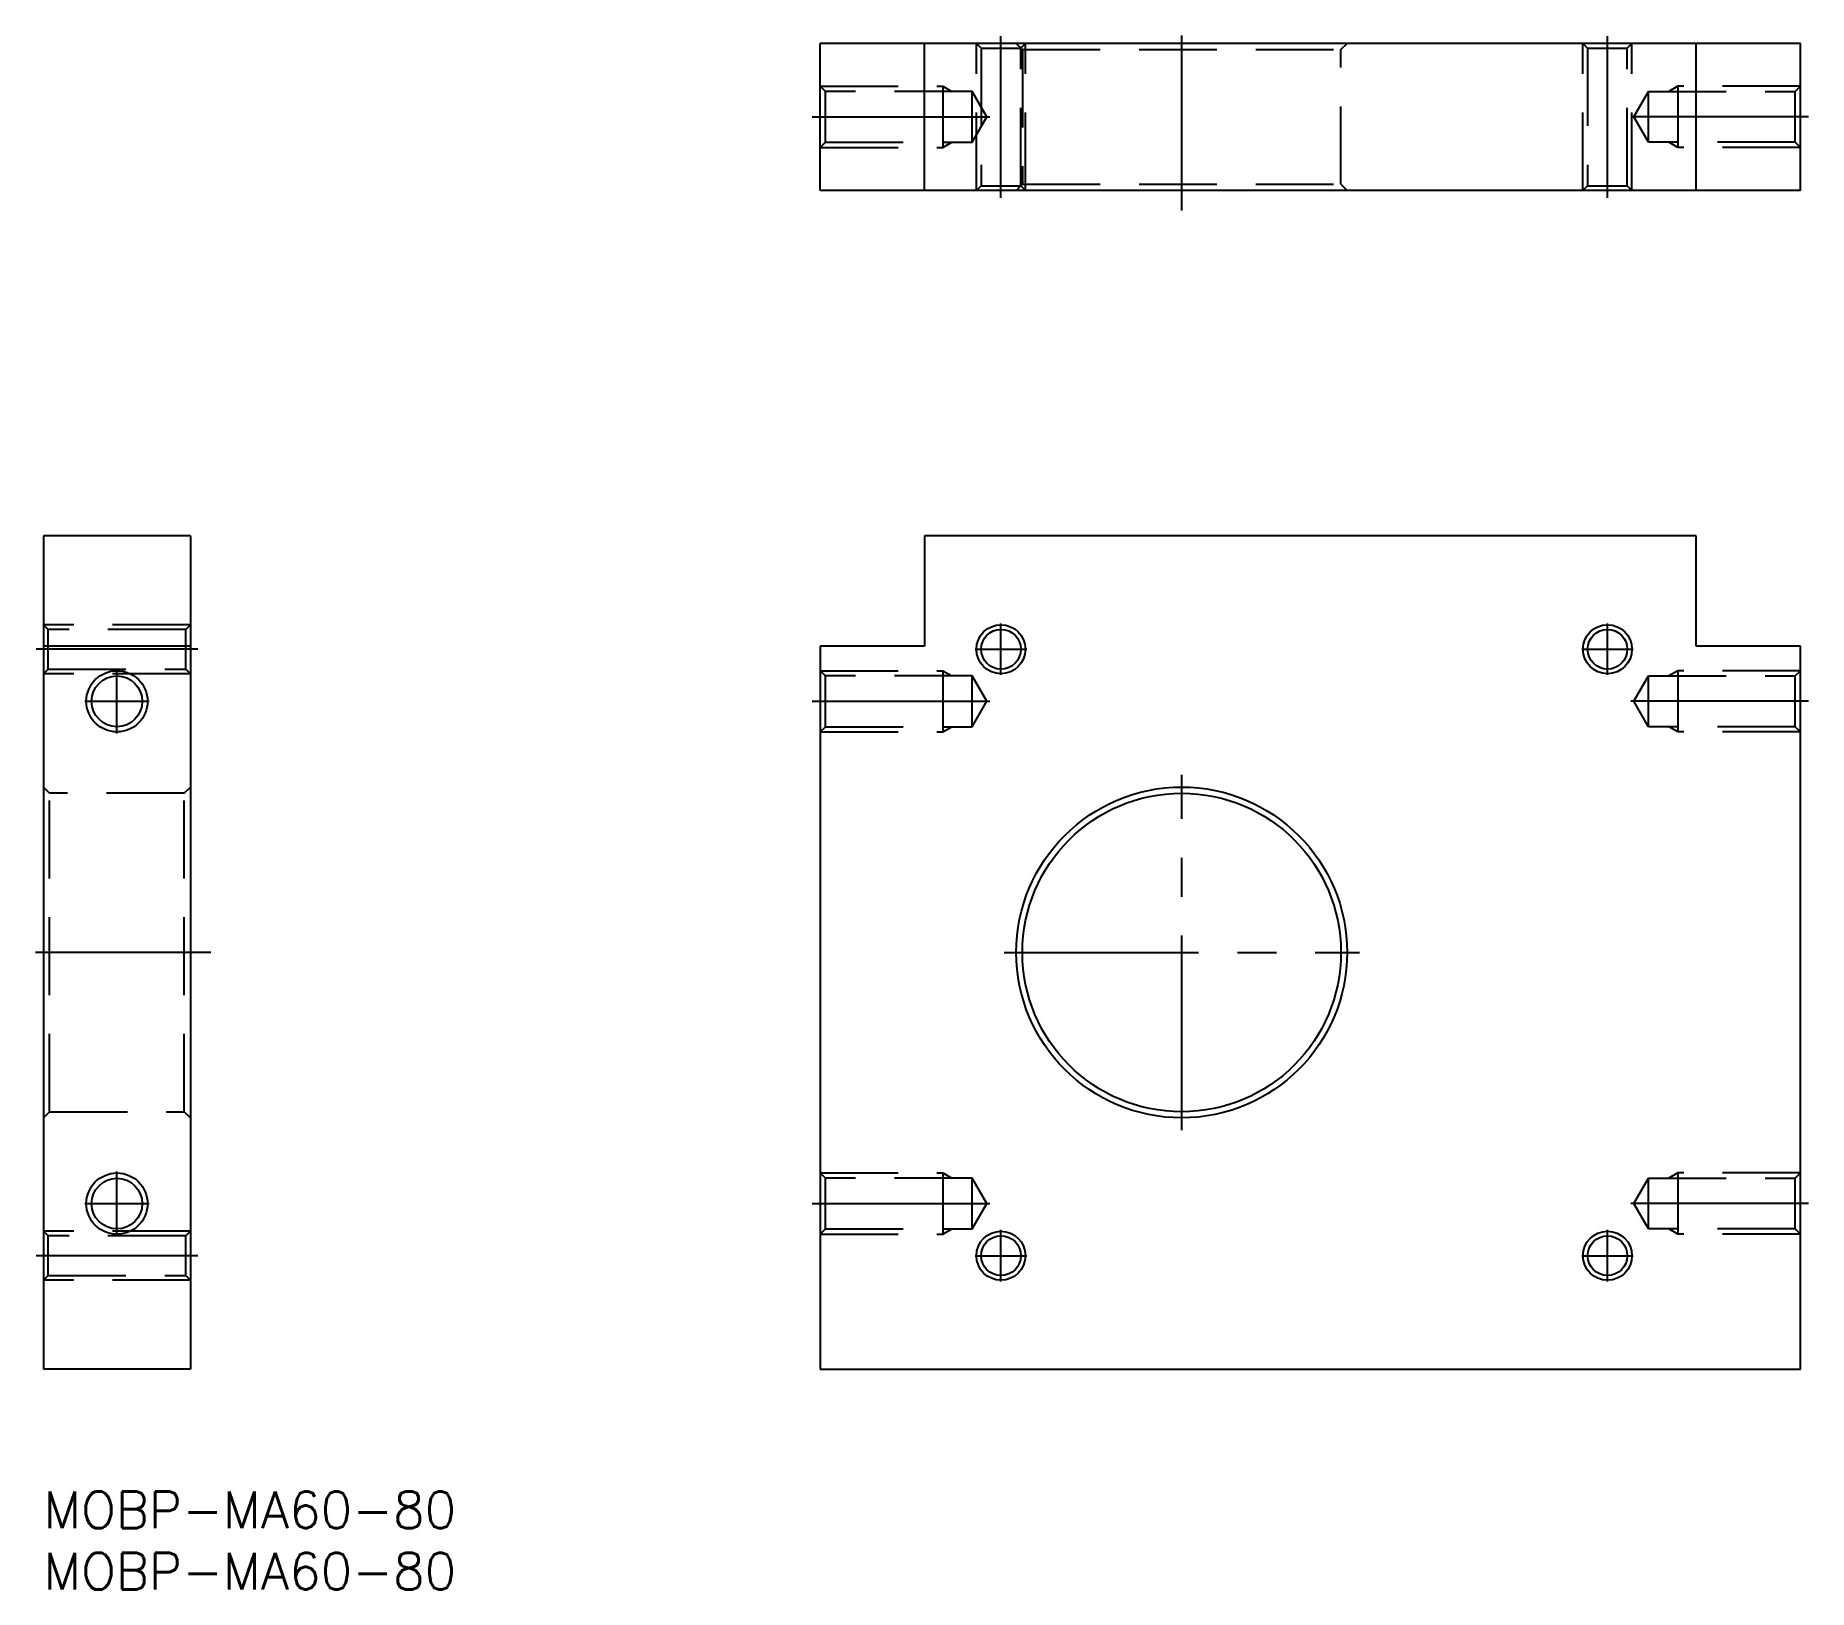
# Model space of a CAD drawing. Extents: x -1 to 144, y -8 to 119.
import ezdxf

# ---------------------------------------------------------------- set-up
doc = ezdxf.new("R2010")
doc.units = 0
doc.header["$LTSCALE"] = 0.5
doc.linetypes.add('CENTER', pattern=[50.8, 31.75, -6.35, 6.35, -6.35])
doc.linetypes.add('DASHED', pattern=[19.05, 12.7, -6.35])
for name, color, linetype in [('MSM_CENTER', 1, 'CENTER'), ('MSM_CONTINUOUS', 7, 'CONTINUOUS'), ('MSM_DASHED', 4, 'DASHED'), ('MSM_NARROW', 5, 'CONTINUOUS'), ('MSM_PART_NUMBER', 7, 'CONTINUOUS')]:
    doc.layers.add(name, color=color, linetype=linetype)
doc.styles.get("Standard").update_dxf_attribs({"font": 'txt.shx', "height": 3, "bigfont": 'bigfont.shx'})

msp = doc.modelspace()

# ---------------------------------------------------------------- linework, layer by layer
at = {"layer": 'MSM_CENTER'}
for p, q in [((78.15, 105.6), (78.15, 118.8)), ((92.9, 104.55), (92.9, 118.85)), ((127.65, 105.6), (127.65, 118.8)), ((62.74, 112.2), (77.25, 112.2)), ((144.06, 112.2), (129.55, 112.2)), ((78.15, 66.65), (78.15, 70.85)), ((127.65, 66.65), (127.65, 70.85)), ((12.6, 68.75), (-0.6, 68.75)), ((76.05, 68.75), (80.25, 68.75)), ((125.55, 68.75), (129.75, 68.75)), ((6, 61.88), (6, 67.12)), ((3.38, 64.5), (8.62, 64.5)), ((62.74, 64.5), (77.25, 64.5)), ((144.06, 64.5), (129.55, 64.5)), ((92.9, 29.5), (92.9, 58.5)), ((13.65, 44), (-0.65, 44)), ((78.4, 44), (107.4, 44)), ((6, 20.87), (6, 26.12)), ((3.38, 23.5), (8.62, 23.5)), ((62.74, 23.5), (77.25, 23.5)), ((144.06, 23.5), (129.55, 23.5)), ((78.15, 17.15), (78.15, 21.35)), ((127.65, 17.15), (127.65, 21.35)), ((12.6, 19.25), (-0.6, 19.25)), ((76.05, 19.25), (80.25, 19.25)), ((125.55, 19.25), (129.75, 19.25))]:
    msp.add_line(p, q, dxfattribs=at)
at = {"layer": 'MSM_CONTINUOUS'}
for p, q in [((143.4, 118.2), (63.4, 118.2)), ((63.4, 106.2), (63.4, 118.2)), ((71.9, 106.2), (71.9, 118.2)), ((134.9, 106.2), (134.9, 118.2)), ((143.4, 106.2), (143.4, 118.2)), ((143.4, 106.2), (63.4, 106.2)), ((0, 78), (0, 10)), ((12, 78), (0, 78)), ((12, 78), (12, 10)), ((71.9, 78), (71.9, 69)), ((134.9, 78), (71.9, 78)), ((134.9, 69), (134.9, 78)), ((12, 69), (0, 69)), ((63.4, 69), (63.4, 10)), ((71.9, 69), (63.4, 69)), ((143.4, 69), (134.9, 69)), ((143.4, 10), (143.4, 69)), ((12, 10), (0, 10)), ((63.4, 10), (143.4, 10))]:
    msp.add_line(p, q, dxfattribs=at)
for centre, radius in [((78.15, 68.75), 1.62), ((127.65, 68.75), 1.62), ((6, 64.5), 2.07), ((92.9, 44), 13.5), ((92.9, 44), 13), ((6, 23.5), 2.07), ((78.15, 19.25), 1.62), ((127.65, 19.25), 1.62)]:
    msp.add_circle(centre, radius, dxfattribs=at)
at = {"layer": 'MSM_DASHED'}
for p, q in [((76.15, 118.2), (76.53, 117.82)), ((76.15, 106.2), (76.15, 118.2)), ((76.53, 117.82), (76.53, 106.58)), ((76.53, 117.82), (79.77, 117.82)), ((79.4, 118.2), (79.9, 117.7)), ((79.77, 117.82), (80.15, 118.2)), ((79.77, 106.58), (79.77, 117.82)), ((79.9, 117.7), (79.9, 106.7)), ((79.9, 117.7), (105.9, 117.7)), ((80.15, 106.2), (80.15, 118.2)), ((105.9, 117.7), (106.4, 118.2)), ((105.9, 106.7), (105.9, 117.7)), ((125.65, 118.2), (126.03, 117.82)), ((125.65, 106.2), (125.65, 118.2)), ((126.03, 117.82), (126.03, 106.58)), ((126.03, 117.82), (129.27, 117.82)), ((129.27, 117.82), (129.65, 118.2)), ((129.27, 106.58), (129.27, 117.82)), ((129.65, 106.2), (129.65, 118.2)), ((63.83, 114.27), (63.4, 114.7)), ((63.4, 114.7), (73.4, 114.7)), ((73.4, 114.7), (73.4, 109.7)), ((73.4, 114.7), (74.15, 114.27)), ((133.4, 114.7), (132.65, 114.27)), ((143.4, 114.7), (133.4, 114.7)), ((133.4, 114.7), (133.4, 109.7)), ((142.97, 114.27), (143.4, 114.7)), ((75.8, 114.27), (63.83, 114.27)), ((63.83, 110.13), (63.83, 114.27)), ((76.99, 112.2), (75.8, 114.27)), ((75.8, 110.13), (75.8, 114.27)), ((129.81, 112.2), (131, 114.27)), ((131, 110.13), (131, 114.27)), ((131, 114.27), (142.97, 114.27)), ((142.97, 110.13), (142.97, 114.27)), ((75.8, 110.13), (76.99, 112.2)), ((131, 110.13), (129.81, 112.2)), ((63.4, 109.7), (63.83, 110.13)), ((63.83, 110.13), (75.8, 110.13)), ((73.4, 109.7), (74.15, 110.13)), ((142.97, 110.13), (131, 110.13)), ((133.4, 109.7), (132.65, 110.13)), ((143.4, 109.7), (142.97, 110.13)), ((63.4, 109.7), (73.4, 109.7)), ((143.4, 109.7), (133.4, 109.7)), ((76.53, 106.58), (76.15, 106.2)), ((76.53, 106.58), (79.77, 106.58)), ((79.4, 106.2), (79.9, 106.7)), ((80.15, 106.2), (79.77, 106.58)), ((79.9, 106.7), (105.9, 106.7)), ((105.9, 106.7), (106.4, 106.2)), ((126.03, 106.58), (125.65, 106.2)), ((126.03, 106.58), (129.27, 106.58)), ((129.65, 106.2), (129.27, 106.58)), ((0.38, 70.37), (0, 70.75)), ((12, 70.75), (0, 70.75)), ((11.62, 70.37), (0.38, 70.37)), ((0.38, 67.13), (0.38, 70.37)), ((12, 70.75), (11.62, 70.37)), ((11.62, 67.13), (11.62, 70.37)), ((0, 66.75), (0.38, 67.13)), ((12, 66.75), (0, 66.75)), ((0.38, 67.13), (11.62, 67.13)), ((11.62, 67.13), (12, 66.75)), ((63.83, 66.57), (63.4, 67)), ((63.4, 67), (73.4, 67)), ((75.8, 66.57), (63.83, 66.57)), ((63.83, 62.43), (63.83, 66.57)), ((73.4, 67), (73.4, 62)), ((73.4, 67), (74.15, 66.57)), ((76.99, 64.5), (75.8, 66.57)), ((75.8, 62.43), (75.8, 66.57)), ((129.81, 64.5), (131, 66.57)), ((131, 62.43), (131, 66.57)), ((131, 66.57), (142.97, 66.57)), ((133.4, 67), (132.65, 66.57)), ((143.4, 67), (133.4, 67)), ((133.4, 67), (133.4, 62)), ((142.97, 66.57), (143.4, 67)), ((142.97, 62.43), (142.97, 66.57)), ((75.8, 62.43), (76.99, 64.5)), ((131, 62.43), (129.81, 64.5)), ((63.4, 62), (63.83, 62.43)), ((63.83, 62.43), (75.8, 62.43)), ((73.4, 62), (74.15, 62.43)), ((142.97, 62.43), (131, 62.43)), ((133.4, 62), (132.65, 62.43)), ((143.4, 62), (142.97, 62.43)), ((63.4, 62), (73.4, 62)), ((143.4, 62), (133.4, 62)), ((0.5, 57), (0, 57.5)), ((11.5, 57), (0.5, 57)), ((0.5, 31), (0.5, 57)), ((11.5, 57), (12, 57.5)), ((11.5, 31), (11.5, 57)), ((0, 30.5), (0.5, 31)), ((0.5, 31), (11.5, 31)), ((12, 30.5), (11.5, 31)), ((63.83, 25.57), (63.4, 26)), ((63.4, 26), (73.4, 26)), ((75.8, 25.57), (63.83, 25.57)), ((63.83, 21.43), (63.83, 25.57)), ((73.4, 26), (73.4, 21)), ((73.4, 26), (74.15, 25.57)), ((76.99, 23.5), (75.8, 25.57)), ((75.8, 21.43), (75.8, 25.57)), ((129.81, 23.5), (131, 25.57)), ((131, 21.43), (131, 25.57)), ((131, 25.57), (142.97, 25.57)), ((133.4, 26), (132.65, 25.57)), ((143.4, 26), (133.4, 26)), ((133.4, 26), (133.4, 21)), ((142.97, 25.57), (143.4, 26)), ((142.97, 21.43), (142.97, 25.57)), ((75.8, 21.43), (76.99, 23.5)), ((131, 21.43), (129.81, 23.5)), ((0.38, 20.87), (0, 21.25)), ((12, 21.25), (0, 21.25)), ((11.62, 20.87), (0.38, 20.87)), ((0.38, 17.63), (0.38, 20.87)), ((12, 21.25), (11.62, 20.87)), ((11.62, 17.63), (11.62, 20.87)), ((63.4, 21), (63.83, 21.43)), ((63.4, 21), (73.4, 21)), ((63.83, 21.43), (75.8, 21.43)), ((73.4, 21), (74.15, 21.43)), ((142.97, 21.43), (131, 21.43)), ((133.4, 21), (132.65, 21.43)), ((143.4, 21), (133.4, 21)), ((143.4, 21), (142.97, 21.43)), ((0, 17.25), (0.38, 17.63)), ((0.38, 17.63), (11.62, 17.63)), ((11.62, 17.63), (12, 17.25)), ((12, 17.25), (0, 17.25))]:
    msp.add_line(p, q, dxfattribs=at)
at = {"layer": 'MSM_NARROW'}
for centre, radius in [((78.15, 68.75), 2), ((127.65, 68.75), 2), ((6, 64.5), 2.5), ((6, 23.5), 2.5), ((78.15, 19.25), 2), ((127.65, 19.25), 2)]:
    msp.add_circle(centre, radius, dxfattribs=at)

# ---------------------------------------------------------------- texts
at = {"layer": 'MSM_PART_NUMBER'}
for p in [(0, -3), (0, -8)]:
    msp.add_text('MOBP-MA60-80', height=3, dxfattribs=at).set_placement(p)

doc.saveas('drawing.dxf')
